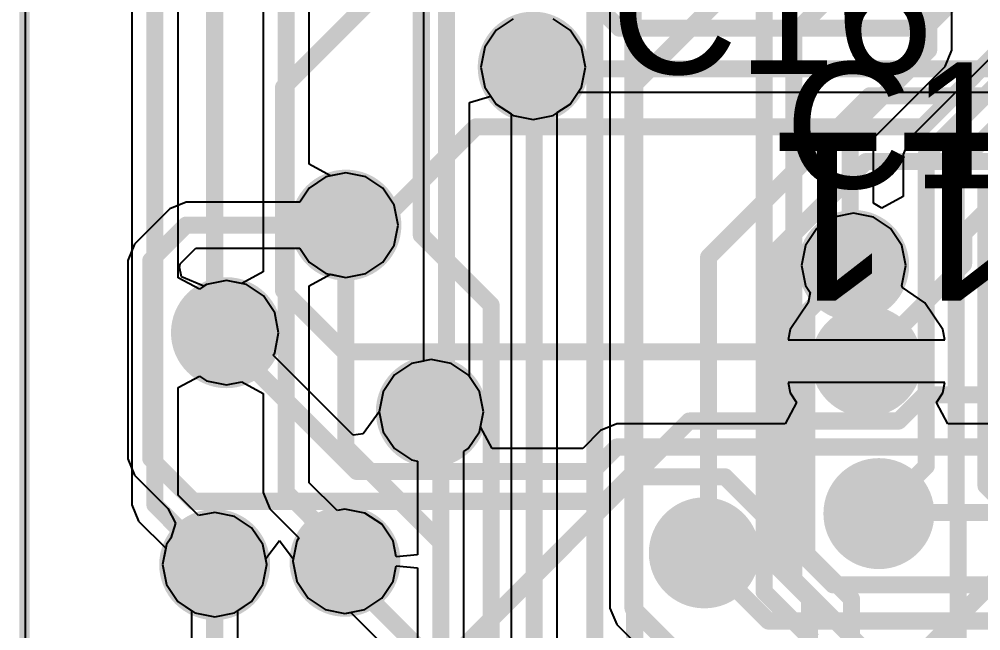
# Model space of a CAD drawing. Header units: millimetres. Extents: x 3.1 to 4.26, y 1.5 to 2.82.
# Drawn here: x 3.3384 to 3.5638, y 1.8774 to 2.0207 of the extents above; entities that cross this region are included whole.
import ezdxf

# ---------------------------------------------------------------- set-up
doc = ezdxf.new("R2010")
doc.units = ezdxf.units.MM
doc.header["$MEASUREMENT"] = 0
for name, color, linetype in [('BottomLayer', 5, 'Continuous'), ('BottomSolder', 6, 'Continuous'), ('Mechanical10', 56, 'Continuous'), ('Mechanical18', 56, 'Continuous'), ('Mechanical2', 216, 'Continuous'), ('Mechanical4', 56, 'Continuous'), ('Mechanical6', 56, 'Continuous'), ('Mechanical8', 56, 'Continuous'), ('MidLayer1', 16, 'Continuous'), ('MidLayer2', 76, 'Continuous'), ('TopLayer', 1, 'Continuous'), ('TopOverlay', 2, 'Continuous'), ('TopPaste', 8, 'Continuous'), ('TopSolder', 216, 'Continuous'), ('ViaHoleLayer', 16, 'Continuous')]:
    doc.layers.add(name, color=color, linetype=linetype)
doc.styles.add('Arial', font='arial.ttf', dxfattribs={"height": 0.2})

# ---------------------------------------------------------------- blocks, each defined once
blk = doc.blocks.new('FP_GRM033_0_03_MFG_21')
at = {"layer": 'TopLayer'}
for points in [[(-0.01427165, 0.0059055), (-0.00442915, 0.0059055), (-0.00442915, -0.0059055), (-0.01427165, -0.0059055)], [(0.00442915, 0.0059055), (0.01427165, 0.0059055), (0.01427165, -0.0059055), (0.00442915, -0.0059055)]]:
    blk.add_hatch(color=1, dxfattribs=at).paths.add_polyline_path(points)
at = {"layer": 'TopPaste'}
for points in [[(-0.01427165, 0.0059055), (-0.00442915, 0.0059055), (-0.00442915, -0.0059055), (-0.01427165, -0.0059055)], [(0.00442915, 0.0059055), (0.01427165, 0.0059055), (0.01427165, -0.0059055), (0.00442915, -0.0059055)]]:
    blk.add_hatch(color=8, dxfattribs=at).paths.add_polyline_path(points)
at = {"layer": 'TopSolder'}
for points in [[(-0.01427165, 0.0059055), (-0.00442915, 0.0059055), (-0.00442915, -0.0059055), (-0.01427165, -0.0059055)], [(0.00442915, 0.0059055), (0.01427165, 0.0059055), (0.01427165, -0.0059055), (0.00442915, -0.0059055)]]:
    blk.add_hatch(color=216, dxfattribs=at).paths.add_polyline_path(points)
at = {"layer": 'Mechanical2', "const_width": 0.007874}
for points in [[(0.0124016, 0.0064961), (-0.0124016, 0.0064961)], [(-0.0124016, 0.0064961), (-0.0124016, -0.0064961)], [(0.0124016, 0.0064961), (0.0124016, -0.0064961)], [(0.0124016, -0.0064961), (-0.0124016, -0.0064961)]]:
    blk.add_lwpolyline(points, dxfattribs=at)
at = {"layer": 'Mechanical2', "const_width": 0.003937}
for points in [[(-0.0143701, 0.0064961, 1), (-0.0104331, 0.0064961, 1)], [(-0.0143701, 0.0064961, 1), (-0.0104331, 0.0064961, 1)], [(0.0104331, 0.0064961, 1), (0.0143701, 0.0064961, 1)], [(0.0104331, 0.0064961, 1), (0.0143701, 0.0064961, 1)], [(-0.0143701, -0.0064961, 1), (-0.0104331, -0.0064961, 1)], [(-0.0143701, -0.0064961, 1), (-0.0104331, -0.0064961, 1)], [(0.0104331, -0.0064961, 1), (0.0143701, -0.0064961, 1)], [(0.0104331, -0.0064961, 1), (0.0143701, -0.0064961, 1)]]:
    blk.add_lwpolyline(points, format="xyb", close=True, dxfattribs=at)
at = {"layer": 'Mechanical4', "const_width": 0.007874}
for points in [[(0.0182087, 0.0104331), (-0.0182087, 0.0104331)], [(-0.0182087, 0.0104331), (-0.0182087, -0.0104331)], [(0.0182087, 0.0104331), (0.0182087, -0.0104331)], [(0.0182087, -0.0104331), (-0.0182087, -0.0104331)]]:
    blk.add_lwpolyline(points, dxfattribs=at)
at = {"layer": 'Mechanical4', "const_width": 0.003937}
for points in [[(-0.0201772, 0.0104331, 1), (-0.0162402, 0.0104331, 1)], [(-0.0201772, 0.0104331, 1), (-0.0162402, 0.0104331, 1)], [(0.0162402, 0.0104331, 1), (0.0201772, 0.0104331, 1)], [(0.0162402, 0.0104331, 1), (0.0201772, 0.0104331, 1)], [(-0.0201772, -0.0104331, 1), (-0.0162402, -0.0104331, 1)], [(-0.0201772, -0.0104331, 1), (-0.0162402, -0.0104331, 1)], [(0.0162402, -0.0104331, 1), (0.0201772, -0.0104331, 1)], [(0.0162402, -0.0104331, 1), (0.0201772, -0.0104331, 1)]]:
    blk.add_lwpolyline(points, format="xyb", close=True, dxfattribs=at)
at = {"layer": 'Mechanical6', "const_width": 0.007874}
for points in [[(0.0182087, 0.0104331), (-0.0182087, 0.0104331)], [(-0.0182087, 0.0104331), (-0.0182087, -0.0104331)], [(0.0182087, 0.0104331), (0.0182087, -0.0104331)], [(0.0182087, -0.0104331), (-0.0182087, -0.0104331)]]:
    blk.add_lwpolyline(points, dxfattribs=at)
at = {"layer": 'Mechanical6', "const_width": 0.003937}
for points in [[(-0.0201772, 0.0104331, 1), (-0.0162402, 0.0104331, 1)], [(-0.0201772, 0.0104331, 1), (-0.0162402, 0.0104331, 1)], [(0.0162402, 0.0104331, 1), (0.0201772, 0.0104331, 1)], [(0.0162402, 0.0104331, 1), (0.0201772, 0.0104331, 1)], [(-0.0201772, -0.0104331, 1), (-0.0162402, -0.0104331, 1)], [(-0.0201772, -0.0104331, 1), (-0.0162402, -0.0104331, 1)], [(0.0162402, -0.0104331, 1), (0.0201772, -0.0104331, 1)], [(0.0162402, -0.0104331, 1), (0.0201772, -0.0104331, 1)]]:
    blk.add_lwpolyline(points, format="xyb", close=True, dxfattribs=at)
at = {"layer": 'Mechanical8', "const_width": 0.003937}
for points in [[(0, 0.019685), (0, -0.019685)], [(0.019685, 0), (-0.019685, 0)]]:
    blk.add_lwpolyline(points, dxfattribs=at)
at = {"layer": 'Mechanical8', "const_width": 0.0019685}
for points in [[(-0.0009842, 0.019685, 1), (0.0009842, 0.019685, 1)], [(-0.0206692, 0, 1), (-0.0187008, 0, 1)], [(0.0187008, 0, 1), (0.0206692, 0, 1)], [(-0.0009842, -0.019685, 1), (0.0009842, -0.019685, 1)]]:
    blk.add_lwpolyline(points, format="xyb", close=True, dxfattribs=at)
at = {"layer": 'TopOverlay', "const_width": 0.007874}
for points in [[(0.0124016, 0.0212598), (-0.0124016, 0.0212598)], [(0.0124016, -0.0212598), (-0.0124016, -0.0212598)]]:
    blk.add_lwpolyline(points, dxfattribs=at)
at = {"layer": 'TopOverlay', "const_width": 0.003937}
for points in [[(-0.0143701, 0.0212598, 1), (-0.0104331, 0.0212598, 1)], [(0.0104331, 0.0212598, 1), (0.0143701, 0.0212598, 1)], [(-0.0143701, -0.0212598, 1), (-0.0104331, -0.0212598, 1)], [(0.0104331, -0.0212598, 1), (0.0143701, -0.0212598, 1)]]:
    blk.add_lwpolyline(points, format="xyb", close=True, dxfattribs=at)
at = {"layer": 'Mechanical6'}
blk.add_text('C11', height=0.0393701, dxfattribs=at).set_placement((-5e-07, 0.0004092))

msp = doc.modelspace()

# ---------------------------------------------------------------- hatches: boundary and pattern name
at = {"layer": 'BottomLayer'}
h = msp.add_hatch(color=5, dxfattribs=at)
edge = h.paths.add_edge_path()
edge.add_arc((3.4588882, 2.0094488), 0.009, 0, 360)
h = msp.add_hatch(color=5, dxfattribs=at)
edge = h.paths.add_edge_path()
edge.add_arc((3.4150079, 1.9724409), 0.009, 0, 360)
h = msp.add_hatch(color=5, dxfattribs=at)
edge = h.paths.add_edge_path()
edge.add_arc((3.5339921, 1.9629921), 0.009, 0, 360)
h = msp.add_hatch(color=5, dxfattribs=at)
edge = h.paths.add_edge_path()
edge.add_arc((3.3870079, 1.9472441), 0.009, 0, 360)
h = msp.add_hatch(color=5, dxfattribs=at)
edge = h.paths.add_edge_path()
edge.add_arc((3.5370079, 1.9405512), 0.009, 0, 360)
h = msp.add_hatch(color=5, dxfattribs=at)
edge = h.paths.add_edge_path()
edge.add_arc((3.4350197, 1.9287402), 0.009, 0, 360)
h = msp.add_hatch(color=5, dxfattribs=at)
edge = h.paths.add_edge_path()
edge.add_arc((3.5399037, 1.9048643), 0.009, 0, 360)
h = msp.add_hatch(color=5, dxfattribs=at)
edge = h.paths.add_edge_path()
edge.add_arc((3.4989921, 1.8956693), 0.009, 0, 360)
h = msp.add_hatch(color=5, dxfattribs=at)
edge = h.paths.add_edge_path()
edge.add_arc((3.384252, 1.8929134), 0.009, 0, 360)
h = msp.add_hatch(color=5, dxfattribs=at)
edge = h.paths.add_edge_path()
edge.add_arc((3.4147874, 1.8937008), 0.009, 0, 360)
at = {"layer": 'BottomSolder'}
h = msp.add_hatch(color=6, dxfattribs=at)
edge = h.paths.add_edge_path()
edge.add_arc((3.4588882, 2.0094488), 0.013, 0, 360)
h = msp.add_hatch(color=6, dxfattribs=at)
edge = h.paths.add_edge_path()
edge.add_arc((3.4150079, 1.9724409), 0.013, 0, 360)
h = msp.add_hatch(color=6, dxfattribs=at)
edge = h.paths.add_edge_path()
edge.add_arc((3.5339921, 1.9629921), 0.013, 0, 360)
h = msp.add_hatch(color=6, dxfattribs=at)
edge = h.paths.add_edge_path()
edge.add_arc((3.3870079, 1.9472441), 0.013, 0, 360)
h = msp.add_hatch(color=6, dxfattribs=at)
edge = h.paths.add_edge_path()
edge.add_arc((3.5370079, 1.9405512), 0.013, 0, 360)
h = msp.add_hatch(color=6, dxfattribs=at)
edge = h.paths.add_edge_path()
edge.add_arc((3.4350197, 1.9287402), 0.013, 0, 360)
h = msp.add_hatch(color=6, dxfattribs=at)
edge = h.paths.add_edge_path()
edge.add_arc((3.5399037, 1.9048643), 0.013, 0, 360)
h = msp.add_hatch(color=6, dxfattribs=at)
edge = h.paths.add_edge_path()
edge.add_arc((3.4989921, 1.8956693), 0.013, 0, 360)
h = msp.add_hatch(color=6, dxfattribs=at)
edge = h.paths.add_edge_path()
edge.add_arc((3.4147874, 1.8937008), 0.013, 0, 360)
h = msp.add_hatch(color=6, dxfattribs=at)
edge = h.paths.add_edge_path()
edge.add_arc((3.384252, 1.8929134), 0.013, 0, 360)
at = {"layer": 'MidLayer1'}
h = msp.add_hatch(color=16, dxfattribs=at)
edge = h.paths.add_edge_path()
edge.add_arc((3.4588882, 2.0094488), 0.009, 0, 360)
h = msp.add_hatch(color=16, dxfattribs=at)
edge = h.paths.add_edge_path()
edge.add_arc((3.4150079, 1.9724409), 0.009, 0, 360)
h = msp.add_hatch(color=16, dxfattribs=at)
edge = h.paths.add_edge_path()
edge.add_arc((3.5339921, 1.9629921), 0.009, 0, 360)
h = msp.add_hatch(color=16, dxfattribs=at)
edge = h.paths.add_edge_path()
edge.add_arc((3.3870079, 1.9472441), 0.009, 0, 360)
h = msp.add_hatch(color=16, dxfattribs=at)
edge = h.paths.add_edge_path()
edge.add_arc((3.5370079, 1.9405512), 0.009, 0, 360)
h = msp.add_hatch(color=16, dxfattribs=at)
edge = h.paths.add_edge_path()
edge.add_arc((3.4350197, 1.9287402), 0.009, 0, 360)
h = msp.add_hatch(color=16, dxfattribs=at)
edge = h.paths.add_edge_path()
edge.add_arc((3.5399037, 1.9048643), 0.009, 0, 360)
h = msp.add_hatch(color=16, dxfattribs=at)
edge = h.paths.add_edge_path()
edge.add_arc((3.4989921, 1.8956693), 0.009, 0, 360)
h = msp.add_hatch(color=16, dxfattribs=at)
edge = h.paths.add_edge_path()
edge.add_arc((3.384252, 1.8929134), 0.009, 0, 360)
h = msp.add_hatch(color=16, dxfattribs=at)
edge = h.paths.add_edge_path()
edge.add_arc((3.4147874, 1.8937008), 0.009, 0, 360)
at = {"layer": 'MidLayer2'}
h = msp.add_hatch(color=76, dxfattribs=at)
edge = h.paths.add_edge_path()
edge.add_arc((3.4588882, 2.0094488), 0.009, 0, 360)
h = msp.add_hatch(color=76, dxfattribs=at)
edge = h.paths.add_edge_path()
edge.add_arc((3.4150079, 1.9724409), 0.009, 0, 360)
h = msp.add_hatch(color=76, dxfattribs=at)
edge = h.paths.add_edge_path()
edge.add_arc((3.5339921, 1.9629921), 0.009, 0, 360)
h = msp.add_hatch(color=76, dxfattribs=at)
edge = h.paths.add_edge_path()
edge.add_arc((3.3870079, 1.9472441), 0.009, 0, 360)
h = msp.add_hatch(color=76, dxfattribs=at)
edge = h.paths.add_edge_path()
edge.add_arc((3.5370079, 1.9405512), 0.009, 0, 360)
h = msp.add_hatch(color=76, dxfattribs=at)
edge = h.paths.add_edge_path()
edge.add_arc((3.4350197, 1.9287402), 0.009, 0, 360)
h = msp.add_hatch(color=76, dxfattribs=at)
edge = h.paths.add_edge_path()
edge.add_arc((3.5399037, 1.9048643), 0.009, 0, 360)
h = msp.add_hatch(color=76, dxfattribs=at)
edge = h.paths.add_edge_path()
edge.add_arc((3.4989921, 1.8956693), 0.009, 0, 360)
h = msp.add_hatch(color=76, dxfattribs=at)
edge = h.paths.add_edge_path()
edge.add_arc((3.384252, 1.8929134), 0.009, 0, 360)
h = msp.add_hatch(color=76, dxfattribs=at)
edge = h.paths.add_edge_path()
edge.add_arc((3.4147874, 1.8937008), 0.009, 0, 360)
at = {"layer": 'TopLayer'}
h = msp.add_hatch(color=1, dxfattribs=at)
edge = h.paths.add_edge_path()
edge.add_arc((3.4588882, 2.0094488), 0.009, 0, 360)
h = msp.add_hatch(color=1, dxfattribs=at)
edge = h.paths.add_edge_path()
edge.add_arc((3.4150079, 1.9724409), 0.009, 0, 360)
h = msp.add_hatch(color=1, dxfattribs=at)
edge = h.paths.add_edge_path()
edge.add_arc((3.5339921, 1.9629921), 0.009, 0, 360)
h = msp.add_hatch(color=1, dxfattribs=at)
edge = h.paths.add_edge_path()
edge.add_arc((3.3870079, 1.9472441), 0.009, 0, 360)
h = msp.add_hatch(color=1, dxfattribs=at)
edge = h.paths.add_edge_path()
edge.add_arc((3.5370079, 1.9405512), 0.009, 0, 360)
h = msp.add_hatch(color=1, dxfattribs=at)
edge = h.paths.add_edge_path()
edge.add_arc((3.4350197, 1.9287402), 0.009, 0, 360)
h = msp.add_hatch(color=1, dxfattribs=at)
edge = h.paths.add_edge_path()
edge.add_arc((3.5399037, 1.9048643), 0.009, 0, 360)
h = msp.add_hatch(color=1, dxfattribs=at)
edge = h.paths.add_edge_path()
edge.add_arc((3.4989921, 1.8956693), 0.009, 0, 360)
h = msp.add_hatch(color=1, dxfattribs=at)
edge = h.paths.add_edge_path()
edge.add_arc((3.384252, 1.8929134), 0.009, 0, 360)
h = msp.add_hatch(color=1, dxfattribs=at)
edge = h.paths.add_edge_path()
edge.add_arc((3.4147874, 1.8937008), 0.009, 0, 360)
at = {"layer": 'TopSolder'}
h = msp.add_hatch(color=216, dxfattribs=at)
edge = h.paths.add_edge_path()
edge.add_arc((3.4588882, 2.0094488), 0.013, 0, 360)
h = msp.add_hatch(color=216, dxfattribs=at)
edge = h.paths.add_edge_path()
edge.add_arc((3.4150079, 1.9724409), 0.013, 0, 360)
h = msp.add_hatch(color=216, dxfattribs=at)
edge = h.paths.add_edge_path()
edge.add_arc((3.5339921, 1.9629921), 0.013, 0, 360)
h = msp.add_hatch(color=216, dxfattribs=at)
edge = h.paths.add_edge_path()
edge.add_arc((3.3870079, 1.9472441), 0.013, 0, 360)
h = msp.add_hatch(color=216, dxfattribs=at)
edge = h.paths.add_edge_path()
edge.add_arc((3.5370079, 1.9405512), 0.013, 0, 360)
h = msp.add_hatch(color=216, dxfattribs=at)
edge = h.paths.add_edge_path()
edge.add_arc((3.4350197, 1.9287402), 0.013, 0, 360)
h = msp.add_hatch(color=216, dxfattribs=at)
edge = h.paths.add_edge_path()
edge.add_arc((3.5399037, 1.9048643), 0.013, 0, 360)
h = msp.add_hatch(color=216, dxfattribs=at)
edge = h.paths.add_edge_path()
edge.add_arc((3.4989921, 1.8956693), 0.013, 0, 360)
h = msp.add_hatch(color=216, dxfattribs=at)
edge = h.paths.add_edge_path()
edge.add_arc((3.4147874, 1.8937008), 0.013, 0, 360)
h = msp.add_hatch(color=216, dxfattribs=at)
edge = h.paths.add_edge_path()
edge.add_arc((3.384252, 1.8929134), 0.013, 0, 360)
at = {"layer": 'ViaHoleLayer'}
h = msp.add_hatch(color=16, dxfattribs=at)
edge = h.paths.add_edge_path()
edge.add_arc((3.4588882, 2.0094488), 0.004, 0, 360)
h = msp.add_hatch(color=16, dxfattribs=at)
edge = h.paths.add_edge_path()
edge.add_arc((3.4150079, 1.9724409), 0.004, 0, 360)
h = msp.add_hatch(color=16, dxfattribs=at)
edge = h.paths.add_edge_path()
edge.add_arc((3.5339921, 1.9629921), 0.004, 0, 360)
h = msp.add_hatch(color=16, dxfattribs=at)
edge = h.paths.add_edge_path()
edge.add_arc((3.3870079, 1.9472441), 0.004, 0, 360)
h = msp.add_hatch(color=16, dxfattribs=at)
edge = h.paths.add_edge_path()
edge.add_arc((3.5370079, 1.9405512), 0.004, 0, 360)
h = msp.add_hatch(color=16, dxfattribs=at)
edge = h.paths.add_edge_path()
edge.add_arc((3.4350197, 1.9287402), 0.004, 0, 360)
h = msp.add_hatch(color=16, dxfattribs=at)
edge = h.paths.add_edge_path()
edge.add_arc((3.5399037, 1.9048643), 0.004, 0, 360)
h = msp.add_hatch(color=16, dxfattribs=at)
edge = h.paths.add_edge_path()
edge.add_arc((3.4989921, 1.8956693), 0.004, 0, 360)
h = msp.add_hatch(color=16, dxfattribs=at)
edge = h.paths.add_edge_path()
edge.add_arc((3.4147874, 1.8937008), 0.004, 0, 360)
h = msp.add_hatch(color=16, dxfattribs=at)
edge = h.paths.add_edge_path()
edge.add_arc((3.384252, 1.8929134), 0.004, 0, 360)

# ---------------------------------------------------------------- linework, layer by layer
at = {"layer": 'BottomLayer', "const_width": 0.004}
for points in [[(3.4326772, 1.9700787), (3.4326772, 2.1129921)], [(3.4826772, 2.0055119), (3.578906, 2.1017407)], [(3.4733543, 1.7673228), (3.4733543, 2.0514488)], [(3.4826772, 1.8347471), (3.4826772, 2.0055119)], [(3.5, 1.9649606), (3.5377953, 2.0027559)], [(3.5377953, 2.0027559), (3.6142761, 2.0027559)], [(3.5160079, 1.9665154), (3.5368104, 1.9873179)], [(3.5368104, 1.9873179), (3.6383851, 1.9873179)], [(3.4149606, 1.9723936), (3.4150079, 1.9724409)], [(3.4149606, 1.9204725), (3.4149606, 1.9723936)], [(3.4326772, 1.9700787), (3.4490197, 1.9537362)], [(3.5160079, 1.8924828), (3.5160079, 1.9665154)], [(3.5, 1.8966772), (3.5, 1.9649606)], [(3.5230079, 1.9520079), (3.5339921, 1.9629921)], [(3.4490197, 1.8522836), (3.4490197, 1.9537362)], [(3.5230079, 1.8953822), (3.5230079, 1.9520079)], [(3.4149606, 1.9204725), (3.4372283, 1.8982048)], [(3.4372283, 1.6906417), (3.4372283, 1.8982048)], [(3.4989921, 1.8956693), (3.5, 1.8966772)], [(3.5230079, 1.8953822), (3.5334646, 1.8849255)], [(3.5160079, 1.8924828), (3.523622, 1.8848687)], [(3.523622, 1.8169292), (3.523622, 1.8848687)], [(3.5334646, 1.8600857), (3.5334646, 1.8849255)]]:
    msp.add_lwpolyline(points, dxfattribs=at)
at = {"layer": 'BottomLayer', "const_width": 0.002}
for points in [[(3.4816772, 2.0055119, 1), (3.4836772, 2.0055119, 1)], [(3.4816772, 2.0055119, 1), (3.4836772, 2.0055119, 1)], [(3.5367953, 2.0027559, 1), (3.5387953, 2.0027559, 1)], [(3.5367953, 2.0027559, 1), (3.5387953, 2.0027559, 1)], [(3.5358104, 1.9873179, 1), (3.5378104, 1.9873179, 1)], [(3.5358104, 1.9873179, 1), (3.5378104, 1.9873179, 1)], [(3.4139606, 1.9723936, 1), (3.4159606, 1.9723936, 1)], [(3.4139606, 1.9723936, 1), (3.4159606, 1.9723936, 1)], [(3.4140079, 1.9724409, 1), (3.4160079, 1.9724409, 1)], [(3.4316772, 1.9700787, 1), (3.4336772, 1.9700787, 1)], [(3.4316772, 1.9700787, 1), (3.4336772, 1.9700787, 1)], [(3.5150079, 1.9665154, 1), (3.5170079, 1.9665154, 1)], [(3.5150079, 1.9665154, 1), (3.5170079, 1.9665154, 1)], [(3.499, 1.9649606, 1), (3.501, 1.9649606, 1)], [(3.499, 1.9649606, 1), (3.501, 1.9649606, 1)], [(3.5329921, 1.9629921, 1), (3.5349921, 1.9629921, 1)], [(3.4480197, 1.9537362, 1), (3.4500197, 1.9537362, 1)], [(3.4480197, 1.9537362, 1), (3.4500197, 1.9537362, 1)], [(3.5220079, 1.9520079, 1), (3.5240079, 1.9520079, 1)], [(3.5220079, 1.9520079, 1), (3.5240079, 1.9520079, 1)], [(3.4139606, 1.9204725, 1), (3.4159606, 1.9204725, 1)], [(3.4139606, 1.9204725, 1), (3.4159606, 1.9204725, 1)], [(3.4362283, 1.8982048, 1), (3.4382283, 1.8982048, 1)], [(3.4362283, 1.8982048, 1), (3.4382283, 1.8982048, 1)], [(3.4979921, 1.8956693, 1), (3.4999921, 1.8956693, 1)], [(3.499, 1.8966772, 1), (3.501, 1.8966772, 1)], [(3.499, 1.8966772, 1), (3.501, 1.8966772, 1)], [(3.5220079, 1.8953822, 1), (3.5240079, 1.8953822, 1)], [(3.5220079, 1.8953822, 1), (3.5240079, 1.8953822, 1)], [(3.5150079, 1.8924828, 1), (3.5170079, 1.8924828, 1)], [(3.5150079, 1.8924828, 1), (3.5170079, 1.8924828, 1)], [(3.522622, 1.8848687, 1), (3.524622, 1.8848687, 1)], [(3.522622, 1.8848687, 1), (3.524622, 1.8848687, 1)], [(3.5324646, 1.8849255, 1), (3.5344646, 1.8849255, 1)], [(3.5324646, 1.8849255, 1), (3.5344646, 1.8849255, 1)]]:
    msp.add_lwpolyline(points, format="xyb", close=True, dxfattribs=at)
at = {"layer": 'Mechanical10', "const_width": 0.00197}
msp.add_lwpolyline([(3.3399068, 1.8110892), (3.3399068, 2.4567592)], dxfattribs=at)
at = {"layer": 'Mechanical18', "const_width": 0.002}
msp.add_lwpolyline([(3.33945, 1.81106), (3.33945, 2.45673)], dxfattribs=at)
at = {"layer": 'MidLayer1'}
for p, q in [((3.3399067, 1.8110891), (3.3399067, 2.4567591)), ((3.4331707, 2.0959489), (3.4331707, 1.9406075)), ((3.4675397, 2.0007973), (3.469426, 2.0036202)), ((3.469426, 2.0036202), (3.6048374, 2.0036202)), ((3.4439947, 2.0011392), (3.4489947, 2.002656)), ((3.4439947, 1.9369076), (3.4439947, 2.0011392)), ((3.4489947, 2.002656), (3.4502367, 2.0007973)), ((3.4502367, 2.0007973), (3.454206, 1.998145)), ((3.4635704, 1.998145), (3.4675397, 2.0007973)), ((3.454206, 1.998145), (3.4588882, 1.9972137)), ((3.4588882, 1.9972137), (3.4635704, 1.998145)), ((3.4103257, 1.9837447), (3.4063564, 1.9810924)), ((3.4150079, 1.984676), (3.4103257, 1.9837447)), ((3.4196901, 1.9837447), (3.4150079, 1.984676)), ((3.4236594, 1.9810924), (3.4196901, 1.9837447)), ((3.4063564, 1.9810924), (3.4041918, 1.9778529)), ((3.4263117, 1.9771231), (3.4236594, 1.9810924)), ((3.3737321, 1.9762678), (3.3654644, 1.9680001)), ((3.377559, 1.977853), (3.3737321, 1.9762678)), ((3.3775592, 1.9778529), (3.377559, 1.977853)), ((3.4041918, 1.9778529), (3.3775592, 1.9778529)), ((3.427243, 1.9724409), (3.4263117, 1.9771231)), ((3.5293099, 1.9742959), (3.5253406, 1.9716436)), ((3.5339921, 1.9752272), (3.5293099, 1.9742959)), ((3.5386743, 1.9742959), (3.5339921, 1.9752272)), ((3.5426436, 1.9716436), (3.5386743, 1.9742959)), ((3.4263117, 1.9677587), (3.427243, 1.9724409)), ((3.5253406, 1.9716436), (3.5226883, 1.9676743)), ((3.5452959, 1.9676743), (3.5426436, 1.9716436)), ((3.3654644, 1.9680001), (3.3638792, 1.9641732)), ((3.4236594, 1.9637894), (3.4263117, 1.9677587)), ((3.5226883, 1.9676743), (3.521757, 1.9629921)), ((3.5462272, 1.9629921), (3.5452959, 1.9676743)), ((3.3761647, 1.9633928), (3.3798008, 1.9670289)), ((3.3798008, 1.9670289), (3.4041918, 1.9670289)), ((3.4041918, 1.9670289), (3.4063564, 1.9637894)), ((3.3638792, 1.9641732), (3.3638793, 1.964173)), ((3.3638793, 1.964173), (3.3638793, 1.9177168)), ((3.3760264, 1.9626303), (3.3761647, 1.9633928)), ((3.3764834, 1.9602915), (3.3760264, 1.9626303)), ((3.4063564, 1.9637894), (3.4103257, 1.9611371)), ((3.4196901, 1.9611371), (3.4236594, 1.9637894)), ((3.521757, 1.9629921), (3.5226883, 1.9583099)), ((3.5452959, 1.95831), (3.5462272, 1.9629921)), ((3.4103257, 1.9611371), (3.4150079, 1.9602058)), ((3.4150079, 1.9602058), (3.4196901, 1.9611371)), ((3.3817281, 1.9581486), (3.3764834, 1.9602915)), ((3.3823257, 1.9585479), (3.3817281, 1.9581486)), ((3.3870079, 1.9594792), (3.3823257, 1.9585479)), ((3.3916901, 1.9585479), (3.3870079, 1.9594792)), ((3.3956594, 1.9558956), (3.3916901, 1.9585479)), ((3.5226883, 1.9583099), (3.5237895, 1.9566619)), ((3.5453981, 1.9577961), (3.5452959, 1.95831)), ((3.3983117, 1.9519263), (3.3956594, 1.9558956)), ((3.5237895, 1.9566619), (3.5233096, 1.9542493)), ((3.5507061, 1.9542494), (3.5453981, 1.9577961)), ((3.5233096, 1.9542493), (3.5191103, 1.9479646)), ((3.5549055, 1.9479646), (3.5507061, 1.9542494)), ((3.399243, 1.9472441), (3.3983117, 1.9519263)), ((3.3983117, 1.9425619), (3.399243, 1.9472441)), ((3.5191103, 1.9479646), (3.5186303, 1.9455512)), ((3.5553855, 1.9455512), (3.5549055, 1.9479646)), ((3.5186303, 1.9455512), (3.5553855, 1.9455512)), ((3.3979367, 1.9420006), (3.3983117, 1.9425619)), ((3.4167371, 1.9232002), (3.3979367, 1.9420006)), ((3.4331707, 1.9406075), (3.4303375, 1.940044)), ((3.4303375, 1.940044), (3.4263682, 1.9373917)), ((3.4263682, 1.9373917), (3.4237159, 1.9334224)), ((3.4463235, 1.9334224), (3.4439947, 1.9369076)), ((3.4237159, 1.9334224), (3.4227846, 1.9287403)), ((3.4472548, 1.9287402), (3.4463235, 1.9334224)), ((3.5553855, 1.9355512), (3.5186303, 1.9355512)), ((3.5186303, 1.9355512), (3.5191103, 1.9331378)), ((3.5549055, 1.9331378), (3.5553855, 1.9355512)), ((3.5191103, 1.9331378), (3.520616, 1.9308844)), ((3.5533998, 1.9308844), (3.5549055, 1.9331378)), ((3.520616, 1.9308844), (3.5179434, 1.9258844)), ((3.5560724, 1.9258844), (3.5533998, 1.9308844)), ((3.4227846, 1.9287403), (3.4190267, 1.9235297)), ((3.4465411, 1.9251523), (3.4472548, 1.9287402)), ((3.4492695, 1.9201522), (3.4465411, 1.9251523)), ((3.4785001, 1.9258848), (3.474673, 1.9242995)), ((3.4785006, 1.9258844), (3.4785001, 1.9258848)), ((3.5179434, 1.9258844), (3.4785006, 1.9258844)), ((3.587941, 1.9258844), (3.5560724, 1.9258844)), ((3.4190267, 1.9235297), (3.4167371, 1.9232002)), ((3.4746729, 1.9242989), (3.4705261, 1.9201522)), ((3.474673, 1.9242995), (3.4746729, 1.9242989)), ((3.4705261, 1.9201522), (3.4492695, 1.9201522)), ((3.3638793, 1.9177168), (3.3638792, 1.9177166)), ((3.3638792, 1.9177166), (3.3654644, 1.9138897)), ((3.3654644, 1.9138897), (3.3733077, 1.9060464)), ((3.3733077, 1.9060464), (3.3750493, 1.9026422)), ((3.3750493, 1.9026422), (3.3739625, 1.8991136)), ((3.3729482, 1.8975956), (3.3720169, 1.8929134)), ((3.3739625, 1.8991136), (3.3729482, 1.8975956)), ((3.3962019, 1.8943474), (3.3994522, 1.8985412)), ((3.3994522, 1.8985412), (3.4026713, 1.8942989)), ((3.3720169, 1.8929134), (3.3729482, 1.8882312)), ((3.3955558, 1.8882312), (3.3964871, 1.8929134)), ((3.3964871, 1.8929134), (3.3962019, 1.8943474)), ((3.4026713, 1.8942989), (3.4025523, 1.8937008)), ((3.4025523, 1.8937008), (3.4034836, 1.8890186)), ((3.4034836, 1.8890186), (3.4061359, 1.8850493)), ((3.3729482, 1.8882312), (3.3756005, 1.8842619)), ((3.3929035, 1.8842619), (3.3955558, 1.8882312)), ((3.3756005, 1.8842619), (3.37884, 1.8820973)), ((3.389664, 1.8820973), (3.3929035, 1.8842619)), ((3.4061359, 1.8850493), (3.4101052, 1.882397)), ((3.37884, 1.8820973), (3.37884, 1.859449)), ((3.389664, 1.8616906), (3.389664, 1.8820973)), ((3.4101052, 1.882397), (3.4147874, 1.8814657)), ((3.4147874, 1.8814657), (3.4161261, 1.881732)), ((3.4161261, 1.881732), (3.4225006, 1.8753575))]:
    msp.add_line(p, q, dxfattribs=at)
at = {"layer": 'MidLayer1', "const_width": 0.004}
for points in [[(3.4385827, 1.9362205), (3.4385827, 2.0984252)], [(3.4590551, 2.0385827), (3.4790519, 2.0185859)], [(3.5508694, 2.0185859), (3.5687638, 2.0364803)], [(3.4790519, 2.0185859), (3.5508694, 2.0185859)], [(3.4588882, 2.0094488), (3.4593048, 2.0090322)], [(3.4593048, 2.0090322), (3.6070792, 2.0090322)], [(3.3692913, 1.9641732), (3.377559, 1.9724409)], [(3.377559, 1.9724409), (3.4150079, 1.9724409)], [(3.3692913, 1.9177166), (3.3692913, 1.9641732)], [(3.3866142, 1.9468504), (3.3870079, 1.9472441)], [(3.3866142, 1.9456693), (3.3866142, 1.9468504)], [(3.3866142, 1.9456693), (3.4175433, 1.9147402)], [(3.4350197, 1.9325286), (3.4385055, 1.9360144)], [(3.4385055, 1.9361433), (3.4385827, 1.9362205)], [(3.4385055, 1.9360144), (3.4385055, 1.9361433)], [(3.4350197, 1.9287402), (3.4350197, 1.9325286)], [(3.4727679, 1.9147402), (3.4785001, 1.9204724)], [(3.4785001, 1.9204724), (3.5887796, 1.9204724)], [(3.3692913, 1.9177166), (3.3792677, 1.9077402)], [(3.4175433, 1.9147402), (3.4727679, 1.9147402)], [(3.4756673, 1.9077402), (3.4813995, 1.9134724)], [(3.4813995, 1.9134724), (3.5038505, 1.9134724)], [(3.5038505, 1.9134724), (3.5291339, 1.888189)], [(3.3792677, 1.9077402), (3.4756673, 1.9077402)], [(3.5399037, 1.9048643), (3.5401575, 1.9051181)], [(3.5401575, 1.9051181), (3.5831133, 1.9051181)], [(3.4989921, 1.8947087), (3.4989921, 1.8956693)], [(3.4147874, 1.8907244), (3.4147874, 1.8937008)], [(3.4989921, 1.8947087), (3.514, 1.8797008)], [(3.384252, 1.8594488), (3.384252, 1.8929134)], [(3.4147874, 1.8907244), (3.432811, 1.8727008)], [(3.5291339, 1.888189), (3.5802435, 1.888189)], [(3.514, 1.8797008), (3.5769921, 1.8797008)]]:
    msp.add_lwpolyline(points, dxfattribs=at)
at = {"layer": 'MidLayer1', "const_width": 0.002}
for points in [[(3.4780519, 2.0185859, 1), (3.4800519, 2.0185859, 1)], [(3.4780519, 2.0185859, 1), (3.4800519, 2.0185859, 1)], [(3.5498694, 2.0185859, 1), (3.5518694, 2.0185859, 1)], [(3.5498694, 2.0185859, 1), (3.5518694, 2.0185859, 1)], [(3.4578882, 2.0094488, 1), (3.4598882, 2.0094488, 1)], [(3.4583048, 2.0090322, 1), (3.4603048, 2.0090322, 1)], [(3.4583048, 2.0090322, 1), (3.4603048, 2.0090322, 1)], [(3.376559, 1.9724409, 1), (3.378559, 1.9724409, 1)], [(3.376559, 1.9724409, 1), (3.378559, 1.9724409, 1)], [(3.4140079, 1.9724409, 1), (3.4160079, 1.9724409, 1)], [(3.3682913, 1.9641732, 1), (3.3702913, 1.9641732, 1)], [(3.3682913, 1.9641732, 1), (3.3702913, 1.9641732, 1)], [(3.3860079, 1.9472441, 1), (3.3880079, 1.9472441, 1)], [(3.3856142, 1.9468504, 1), (3.3876142, 1.9468504, 1)], [(3.3856142, 1.9468504, 1), (3.3876142, 1.9468504, 1)], [(3.3856142, 1.9456693, 1), (3.3876142, 1.9456693, 1)], [(3.3856142, 1.9456693, 1), (3.3876142, 1.9456693, 1)], [(3.4375055, 1.9361433, 1), (3.4395055, 1.9361433, 1)], [(3.4375055, 1.9361433, 1), (3.4395055, 1.9361433, 1)], [(3.4375055, 1.9360144, 1), (3.4395055, 1.9360144, 1)], [(3.4375055, 1.9360144, 1), (3.4395055, 1.9360144, 1)], [(3.4375827, 1.9362205, 1), (3.4395827, 1.9362205, 1)], [(3.4375827, 1.9362205, 1), (3.4395827, 1.9362205, 1)], [(3.4340197, 1.9325286, 1), (3.4360197, 1.9325286, 1)], [(3.4340197, 1.9325286, 1), (3.4360197, 1.9325286, 1)], [(3.4340197, 1.9287402, 1), (3.4360197, 1.9287402, 1)], [(3.4775001, 1.9204724, 1), (3.4795001, 1.9204724, 1)], [(3.4775001, 1.9204724, 1), (3.4795001, 1.9204724, 1)], [(3.3682913, 1.9177166, 1), (3.3702913, 1.9177166, 1)], [(3.3682913, 1.9177166, 1), (3.3702913, 1.9177166, 1)], [(3.4165433, 1.9147402, 1), (3.4185433, 1.9147402, 1)], [(3.4165433, 1.9147402, 1), (3.4185433, 1.9147402, 1)], [(3.4717679, 1.9147402, 1), (3.4737679, 1.9147402, 1)], [(3.4717679, 1.9147402, 1), (3.4737679, 1.9147402, 1)], [(3.4803995, 1.9134724, 1), (3.4823995, 1.9134724, 1)], [(3.4803995, 1.9134724, 1), (3.4823995, 1.9134724, 1)], [(3.5028505, 1.9134724, 1), (3.5048505, 1.9134724, 1)], [(3.5028505, 1.9134724, 1), (3.5048505, 1.9134724, 1)], [(3.3782677, 1.9077402, 1), (3.3802677, 1.9077402, 1)], [(3.3782677, 1.9077402, 1), (3.3802677, 1.9077402, 1)], [(3.4746673, 1.9077402, 1), (3.4766673, 1.9077402, 1)], [(3.4746673, 1.9077402, 1), (3.4766673, 1.9077402, 1)], [(3.5389037, 1.9048643, 1), (3.5409037, 1.9048643, 1)], [(3.5391575, 1.9051181, 1), (3.5411575, 1.9051181, 1)], [(3.5391575, 1.9051181, 1), (3.5411575, 1.9051181, 1)], [(3.4979921, 1.8956693, 1), (3.4999921, 1.8956693, 1)], [(3.4137874, 1.8937008, 1), (3.4157874, 1.8937008, 1)], [(3.4979921, 1.8947087, 1), (3.4999921, 1.8947087, 1)], [(3.4979921, 1.8947087, 1), (3.4999921, 1.8947087, 1)], [(3.383252, 1.8929134, 1), (3.385252, 1.8929134, 1)], [(3.4137874, 1.8907244, 1), (3.4157874, 1.8907244, 1)], [(3.4137874, 1.8907244, 1), (3.4157874, 1.8907244, 1)], [(3.5281339, 1.888189, 1), (3.5301339, 1.888189, 1)], [(3.5281339, 1.888189, 1), (3.5301339, 1.888189, 1)], [(3.513, 1.8797008, 1), (3.515, 1.8797008, 1)], [(3.513, 1.8797008, 1), (3.515, 1.8797008, 1)]]:
    msp.add_lwpolyline(points, format="xyb", close=True, dxfattribs=at)
at = {"layer": 'MidLayer2'}
for p, q in [((3.3399067, 1.8110891), (3.3399067, 2.4567591)), ((3.36484, 2.1646329), (3.36484, 1.9069128)), ((3.375664, 1.9601101), (3.375664, 2.1646329)), ((3.3955959, 2.1295122), (3.3955959, 1.9614939)), ((3.4064199, 1.9866907), (3.4064199, 2.0770312)), ((3.6259722, 2.071592), (3.547181, 1.9928008)), ((3.5569868, 2.0134481), (3.5569868, 2.0700788)), ((3.4768715, 2.0254415), (3.4768715, 1.8826773)), ((3.454206, 2.0207526), (3.4502367, 2.0181003)), ((3.4675397, 2.0181003), (3.4635704, 2.0207526)), ((3.4502367, 2.0181003), (3.4475844, 2.014131)), ((3.470192, 2.014131), (3.4675397, 2.0181003)), ((3.4475844, 2.014131), (3.4466531, 2.0094488)), ((3.4711233, 2.0094488), (3.470192, 2.014131)), ((3.5554017, 2.009621), (3.5569869, 2.0134479)), ((3.5569869, 2.0134479), (3.5569868, 2.0134481)), ((3.4466531, 2.0094488), (3.4475844, 2.0047666)), ((3.470192, 2.0047666), (3.4711233, 2.0094488)), ((3.5386028, 1.9928221), (3.5554017, 2.009621)), ((3.4475844, 2.0047666), (3.4502367, 2.0007973)), ((3.4675397, 2.0007973), (3.470192, 2.0047666)), ((3.4502367, 2.0007973), (3.4537093, 1.9984769)), ((3.4645333, 1.9987884), (3.4675397, 2.0007973)), ((3.4645333, 1.8286883), (3.4645333, 1.9987884)), ((3.4537093, 1.9984769), (3.4537093, 1.828377)), ((3.5386028, 1.977607), (3.5386028, 1.9928221)), ((3.547181, 1.9928008), (3.5455958, 1.9889739)), ((3.5455958, 1.9889739), (3.5455959, 1.9889737)), ((3.5455959, 1.9889737), (3.5455959, 1.9791765)), ((3.41142, 1.9839623), (3.4064199, 1.9866907)), ((3.4150079, 1.984676), (3.41142, 1.9839623)), ((3.4196901, 1.9837447), (3.4150079, 1.984676)), ((3.4236594, 1.9810924), (3.4196901, 1.9837447)), ((3.4263117, 1.9771231), (3.4236594, 1.9810924)), ((3.5455959, 1.9791765), (3.5405959, 1.9763814)), ((3.427243, 1.9724409), (3.4263117, 1.9771231)), ((3.5405959, 1.9763814), (3.5386028, 1.977607)), ((3.4263117, 1.9677587), (3.427243, 1.9724409)), ((3.4236594, 1.9637894), (3.4263117, 1.9677587)), ((3.4196901, 1.9611371), (3.4236594, 1.9637894)), ((3.3955959, 1.9614939), (3.3905958, 1.9587655)), ((3.4064199, 1.9581911), (3.41142, 1.9609195)), ((3.41142, 1.9609195), (3.4150079, 1.9602058)), ((3.4150079, 1.9602058), (3.4196901, 1.9611371)), ((3.380664, 1.9574376), (3.375664, 1.9601101)), ((3.3823257, 1.9585479), (3.380664, 1.9574376)), ((3.3870079, 1.9594792), (3.3823257, 1.9585479)), ((3.3905958, 1.9587655), (3.3870079, 1.9594792)), ((3.4064199, 1.9120653), (3.4064199, 1.9581911)), ((3.4350197, 1.9409753), (3.4303375, 1.940044)), ((3.4397019, 1.940044), (3.4350197, 1.9409753)), ((3.4303375, 1.940044), (3.4263682, 1.9373917)), ((3.4436712, 1.9373917), (3.4397019, 1.940044)), ((3.375664, 1.9343781), (3.380664, 1.9370506)), ((3.380664, 1.9370506), (3.3823257, 1.9359403)), ((3.3823257, 1.9359403), (3.3870079, 1.935009)), ((3.3870079, 1.935009), (3.3905958, 1.9357227)), ((3.3905958, 1.9357227), (3.3955959, 1.9329943)), ((3.4263682, 1.9373917), (3.4237159, 1.9334224)), ((3.4463235, 1.9334224), (3.4436712, 1.9373917)), ((3.375664, 1.9091544), (3.375664, 1.9343781)), ((3.4237159, 1.9334224), (3.4227846, 1.9287402)), ((3.4472548, 1.9287402), (3.4463235, 1.9334224)), ((3.3955959, 1.9329943), (3.3955959, 1.9098237)), ((3.4227846, 1.9287402), (3.4237159, 1.924058)), ((3.4463235, 1.924058), (3.4472548, 1.9287402)), ((3.4237159, 1.924058), (3.4263682, 1.9200887)), ((3.4436712, 1.9200887), (3.4463235, 1.924058)), ((3.4263682, 1.9200887), (3.4303375, 1.9174364)), ((3.4426403, 1.9193998), (3.4436712, 1.9200887)), ((3.4426403, 1.8208289), (3.4426403, 1.9193998)), ((3.4303375, 1.9174364), (3.4318163, 1.9171423)), ((3.4318163, 1.9171423), (3.4318163, 1.89523)), ((3.4129206, 1.9055646), (3.4064199, 1.9120653)), ((3.38043, 1.9043883), (3.375664, 1.9091544)), ((3.3955959, 1.9098237), (3.3955958, 1.9098235)), ((3.3955958, 1.9098235), (3.397181, 1.9059966)), ((3.36484, 1.9069128), (3.3648399, 1.9069126)), ((3.3648399, 1.9069126), (3.3664251, 1.9030857)), ((3.384252, 1.9051485), (3.38043, 1.9043883)), ((3.3889342, 1.9042172), (3.384252, 1.9051485)), ((3.3929035, 1.9015649), (3.3889342, 1.9042172)), ((3.397181, 1.9059966), (3.4040087, 1.8991689)), ((3.4147874, 1.9059359), (3.4129206, 1.9055646)), ((3.4194696, 1.9050046), (3.4147874, 1.9059359)), ((3.4234389, 1.9023523), (3.4194696, 1.9050046)), ((3.3664251, 1.9030857), (3.3727768, 1.896734)), ((3.4260912, 1.898383), (3.4234389, 1.9023523)), ((3.3955558, 1.8975956), (3.3929035, 1.9015649)), ((3.3964871, 1.8929134), (3.3955558, 1.8975956)), ((3.4034836, 1.898383), (3.4025523, 1.8937008)), ((3.4040087, 1.8991689), (3.4034836, 1.898383)), ((3.4268163, 1.8947376), (3.4260912, 1.898383)), ((3.3727768, 1.896734), (3.3720169, 1.8929134)), ((3.4318163, 1.89523), (3.4268163, 1.8947376)), ((3.3720169, 1.8929134), (3.3729482, 1.8882312)), ((3.3955558, 1.8882312), (3.3964871, 1.8929134)), ((3.4025523, 1.8937008), (3.4034836, 1.8890186)), ((3.4260912, 1.8890186), (3.4268163, 1.892664)), ((3.4268163, 1.892664), (3.4318163, 1.8921716)), ((3.4318163, 1.8921716), (3.4318163, 1.8725175)), ((3.4034836, 1.8890186), (3.4061359, 1.8850493)), ((3.4234389, 1.8850493), (3.4260912, 1.8890186)), ((3.3729482, 1.8882312), (3.3756005, 1.8842619)), ((3.3929035, 1.8842619), (3.3955558, 1.8882312)), ((3.3756005, 1.8842619), (3.3795698, 1.8816096)), ((3.3889342, 1.8816096), (3.3929035, 1.8842619)), ((3.4061359, 1.8850493), (3.4101052, 1.882397)), ((3.4194696, 1.882397), (3.4234389, 1.8850493)), ((3.3795698, 1.8816096), (3.384252, 1.8806783)), ((3.384252, 1.8806783), (3.3889342, 1.8816096)), ((3.4101052, 1.882397), (3.4147874, 1.8814657)), ((3.4147874, 1.8814657), (3.4194696, 1.882397)), ((3.4768715, 1.8826773), (3.4768714, 1.8826771)), ((3.4768714, 1.8826771), (3.4784566, 1.8788502)), ((3.4784566, 1.8788502), (3.4967927, 1.8605141))]:
    msp.add_line(p, q, dxfattribs=at)
at = {"layer": 'MidLayer2', "const_width": 0.004}
for points in [[(3.370252, 1.9069126), (3.370252, 2.175449)], [(3.4010079, 1.9098235), (3.4010079, 2.1318758)], [(3.5510079, 1.9889739), (3.6494356, 2.0874016)], [(3.5580079, 1.9860745), (3.6434137, 2.0714803)], [(3.5515748, 2.0134479), (3.5515748, 2.0700788)], [(3.5129921, 1.8865575), (3.5129921, 2.0684699)], [(3.5650079, 1.9811497), (3.6244696, 2.0406114)], [(3.5199921, 2.0174012), (3.5367768, 2.0341859)], [(3.4822835, 1.8826771), (3.4822835, 2.0254417)], [(3.5199921, 1.8894569), (3.5199921, 2.0174012)], [(3.5331908, 1.9950639), (3.5515748, 2.0134479)], [(3.4588882, 2.0094488), (3.4591213, 2.0092157)], [(3.4591213, 1.8179495), (3.4591213, 2.0092157)], [(3.5331908, 1.9637934), (3.5331908, 1.9950639)], [(3.5510079, 1.9159685), (3.5510079, 1.9889739)], [(3.5580079, 1.9063111), (3.5580079, 1.9860745)], [(3.5650079, 1.9113701), (3.5650079, 1.9811497)], [(3.5331908, 1.9637934), (3.5339921, 1.9629921)], [(3.4350197, 1.9287402), (3.4372283, 1.9265316)], [(3.4372283, 1.8119844), (3.4372283, 1.9265316)], [(3.5399037, 1.9048643), (3.5510079, 1.9159685)], [(3.5650079, 1.9113701), (3.5728346, 1.9035434)], [(3.4010079, 1.9098235), (3.4147874, 1.896044)], [(3.370252, 1.9069126), (3.3842512, 1.8929134)], [(3.5580079, 1.9063111), (3.5584882, 1.9058308)], [(3.5584882, 1.8588619), (3.5584882, 1.9058308)], [(3.4147874, 1.8937008), (3.4147874, 1.896044)], [(3.3842512, 1.8929134), (3.384252, 1.8929134)], [(3.5199921, 1.8894569), (3.5403144, 1.8691346)], [(3.5129921, 1.8865575), (3.5244094, 1.8751402)], [(3.4822835, 1.8826771), (3.5082677, 1.8566929)]]:
    msp.add_lwpolyline(points, dxfattribs=at)
at = {"layer": 'MidLayer2', "const_width": 0.002}
for points in [[(3.5189921, 2.0174012, 1), (3.5209921, 2.0174012, 1)], [(3.5189921, 2.0174012, 1), (3.5209921, 2.0174012, 1)], [(3.5505748, 2.0134479, 1), (3.5525748, 2.0134479, 1)], [(3.5505748, 2.0134479, 1), (3.5525748, 2.0134479, 1)], [(3.4578882, 2.0094488, 1), (3.4598882, 2.0094488, 1)], [(3.4581213, 2.0092157, 1), (3.4601213, 2.0092157, 1)], [(3.4581213, 2.0092157, 1), (3.4601213, 2.0092157, 1)], [(3.5321908, 1.9950639, 1), (3.5341908, 1.9950639, 1)], [(3.5321908, 1.9950639, 1), (3.5341908, 1.9950639, 1)], [(3.5500079, 1.9889739, 1), (3.5520079, 1.9889739, 1)], [(3.5500079, 1.9889739, 1), (3.5520079, 1.9889739, 1)], [(3.5570079, 1.9860745, 1), (3.5590079, 1.9860745, 1)], [(3.5570079, 1.9860745, 1), (3.5590079, 1.9860745, 1)], [(3.5640079, 1.9811497, 1), (3.5660079, 1.9811497, 1)], [(3.5640079, 1.9811497, 1), (3.5660079, 1.9811497, 1)], [(3.5321908, 1.9637934, 1), (3.5341908, 1.9637934, 1)], [(3.5321908, 1.9637934, 1), (3.5341908, 1.9637934, 1)], [(3.5329921, 1.9629921, 1), (3.5349921, 1.9629921, 1)], [(3.4340197, 1.9287402, 1), (3.4360197, 1.9287402, 1)], [(3.4362283, 1.9265316, 1), (3.4382283, 1.9265316, 1)], [(3.4362283, 1.9265316, 1), (3.4382283, 1.9265316, 1)], [(3.5500079, 1.9159685, 1), (3.5520079, 1.9159685, 1)], [(3.5500079, 1.9159685, 1), (3.5520079, 1.9159685, 1)], [(3.5640079, 1.9113701, 1), (3.5660079, 1.9113701, 1)], [(3.5640079, 1.9113701, 1), (3.5660079, 1.9113701, 1)], [(3.4000079, 1.9098235, 1), (3.4020079, 1.9098235, 1)], [(3.4000079, 1.9098235, 1), (3.4020079, 1.9098235, 1)], [(3.369252, 1.9069126, 1), (3.371252, 1.9069126, 1)], [(3.369252, 1.9069126, 1), (3.371252, 1.9069126, 1)], [(3.5389037, 1.9048643, 1), (3.5409037, 1.9048643, 1)], [(3.5570079, 1.9063111, 1), (3.5590079, 1.9063111, 1)], [(3.5570079, 1.9063111, 1), (3.5590079, 1.9063111, 1)], [(3.5574882, 1.9058308, 1), (3.5594882, 1.9058308, 1)], [(3.5574882, 1.9058308, 1), (3.5594882, 1.9058308, 1)], [(3.4137874, 1.896044, 1), (3.4157874, 1.896044, 1)], [(3.4137874, 1.896044, 1), (3.4157874, 1.896044, 1)], [(3.4137874, 1.8937008, 1), (3.4157874, 1.8937008, 1)], [(3.3832512, 1.8929134, 1), (3.3852512, 1.8929134, 1)], [(3.3832512, 1.8929134, 1), (3.3852512, 1.8929134, 1)], [(3.383252, 1.8929134, 1), (3.385252, 1.8929134, 1)], [(3.5189921, 1.8894569, 1), (3.5209921, 1.8894569, 1)], [(3.5189921, 1.8894569, 1), (3.5209921, 1.8894569, 1)], [(3.5119921, 1.8865575, 1), (3.5139921, 1.8865575, 1)], [(3.5119921, 1.8865575, 1), (3.5139921, 1.8865575, 1)], [(3.4812835, 1.8826771, 1), (3.4832835, 1.8826771, 1)], [(3.4812835, 1.8826771, 1), (3.4832835, 1.8826771, 1)]]:
    msp.add_lwpolyline(points, format="xyb", close=True, dxfattribs=at)
at = {"layer": 'TopLayer', "const_width": 0.004}
for points in [[(3.384252, 1.9565873), (3.384252, 2.2054071)], [(3.4003937, 2.0047244), (3.4814961, 2.0858268)], [(3.5501732, 1.9954488), (3.5929134, 2.038189)], [(3.4003937, 1.9570866), (3.4003937, 2.0047244)], [(3.4232283, 1.9732283), (3.4454488, 1.9954488)], [(3.4454488, 1.9954488), (3.5501732, 1.9954488)], [(3.5597628, 1.9705065), (3.5837445, 1.9944882)], [(3.4150079, 1.9724409), (3.4157953, 1.9732283)], [(3.4157953, 1.9732283), (3.4232283, 1.9732283)], [(3.5597628, 1.9633061), (3.5597628, 1.9705065)], [(3.5370079, 1.9405512), (3.5597628, 1.9633061)], [(3.384252, 1.9565873), (3.3843292, 1.9565101)], [(3.3843292, 1.9499228), (3.3843292, 1.9565101)], [(3.4003937, 1.9570866), (3.4147401, 1.9427402)], [(3.3843292, 1.9499228), (3.3870079, 1.9472441)], [(3.4147401, 1.9427402), (3.5348189, 1.9427402)], [(3.5348189, 1.9427402), (3.5370079, 1.9405512)], [(3.5445464, 1.9265512), (3.5506528, 1.9326576)], [(3.5506528, 1.9326576), (3.6035388, 1.9326576)], [(3.4425197, 1.873622), (3.4954489, 1.9265512)], [(3.4954489, 1.9265512), (3.5445464, 1.9265512)], [(3.5059921, 1.828106), (3.5857601, 1.907874)]]:
    msp.add_lwpolyline(points, dxfattribs=at)
at = {"layer": 'TopLayer', "const_width": 0.002}
for points in [[(3.3993937, 2.0047244, 1), (3.4013937, 2.0047244, 1)], [(3.3993937, 2.0047244, 1), (3.4013937, 2.0047244, 1)], [(3.4444488, 1.9954488, 1), (3.4464488, 1.9954488, 1)], [(3.4444488, 1.9954488, 1), (3.4464488, 1.9954488, 1)], [(3.5491732, 1.9954488, 1), (3.5511732, 1.9954488, 1)], [(3.5491732, 1.9954488, 1), (3.5511732, 1.9954488, 1)], [(3.4140079, 1.9724409, 1), (3.4160079, 1.9724409, 1)], [(3.4147953, 1.9732283, 1), (3.4167953, 1.9732283, 1)], [(3.4147953, 1.9732283, 1), (3.4167953, 1.9732283, 1)], [(3.4222283, 1.9732283, 1), (3.4242283, 1.9732283, 1)], [(3.4222283, 1.9732283, 1), (3.4242283, 1.9732283, 1)], [(3.5587628, 1.9705065, 1), (3.5607628, 1.9705065, 1)], [(3.5587628, 1.9705065, 1), (3.5607628, 1.9705065, 1)], [(3.5587628, 1.9633061, 1), (3.5607628, 1.9633061, 1)], [(3.5587628, 1.9633061, 1), (3.5607628, 1.9633061, 1)], [(3.383252, 1.9565873, 1), (3.385252, 1.9565873, 1)], [(3.383252, 1.9565873, 1), (3.385252, 1.9565873, 1)], [(3.3833292, 1.9565101, 1), (3.3853292, 1.9565101, 1)], [(3.3833292, 1.9565101, 1), (3.3853292, 1.9565101, 1)], [(3.3993937, 1.9570866, 1), (3.4013937, 1.9570866, 1)], [(3.3993937, 1.9570866, 1), (3.4013937, 1.9570866, 1)], [(3.3833292, 1.9499228, 1), (3.3853292, 1.9499228, 1)], [(3.3833292, 1.9499228, 1), (3.3853292, 1.9499228, 1)], [(3.3860079, 1.9472441, 1), (3.3880079, 1.9472441, 1)], [(3.4137401, 1.9427402, 1), (3.4157401, 1.9427402, 1)], [(3.4137401, 1.9427402, 1), (3.4157401, 1.9427402, 1)], [(3.5338189, 1.9427402, 1), (3.5358189, 1.9427402, 1)], [(3.5338189, 1.9427402, 1), (3.5358189, 1.9427402, 1)], [(3.5360079, 1.9405512, 1), (3.5380079, 1.9405512, 1)], [(3.5360079, 1.9405512, 1), (3.5380079, 1.9405512, 1)], [(3.5496528, 1.9326576, 1), (3.5516528, 1.9326576, 1)], [(3.5496528, 1.9326576, 1), (3.5516528, 1.9326576, 1)], [(3.4944489, 1.9265512, 1), (3.4964489, 1.9265512, 1)], [(3.4944489, 1.9265512, 1), (3.4964489, 1.9265512, 1)], [(3.5435464, 1.9265512, 1), (3.5455464, 1.9265512, 1)], [(3.5435464, 1.9265512, 1), (3.5455464, 1.9265512, 1)]]:
    msp.add_lwpolyline(points, format="xyb", close=True, dxfattribs=at)

# ---------------------------------------------------------------- block references
at = {"rotation": 180}
msp.add_blockref('FP_GRM033_0_03_MFG_21', (3.6106299, 1.9944882), dxfattribs=at)

# ---------------------------------------------------------------- texts
at = {"layer": 'TopOverlay', "style": 'Arial'}
for s, p in [('C16', (3.4770195, 2.0078518)), ('C11', (3.5178204, 1.9810802))]:
    msp.add_text(s, height=0.0295276, dxfattribs=at).set_placement(p)

doc.saveas('drawing.dxf')
